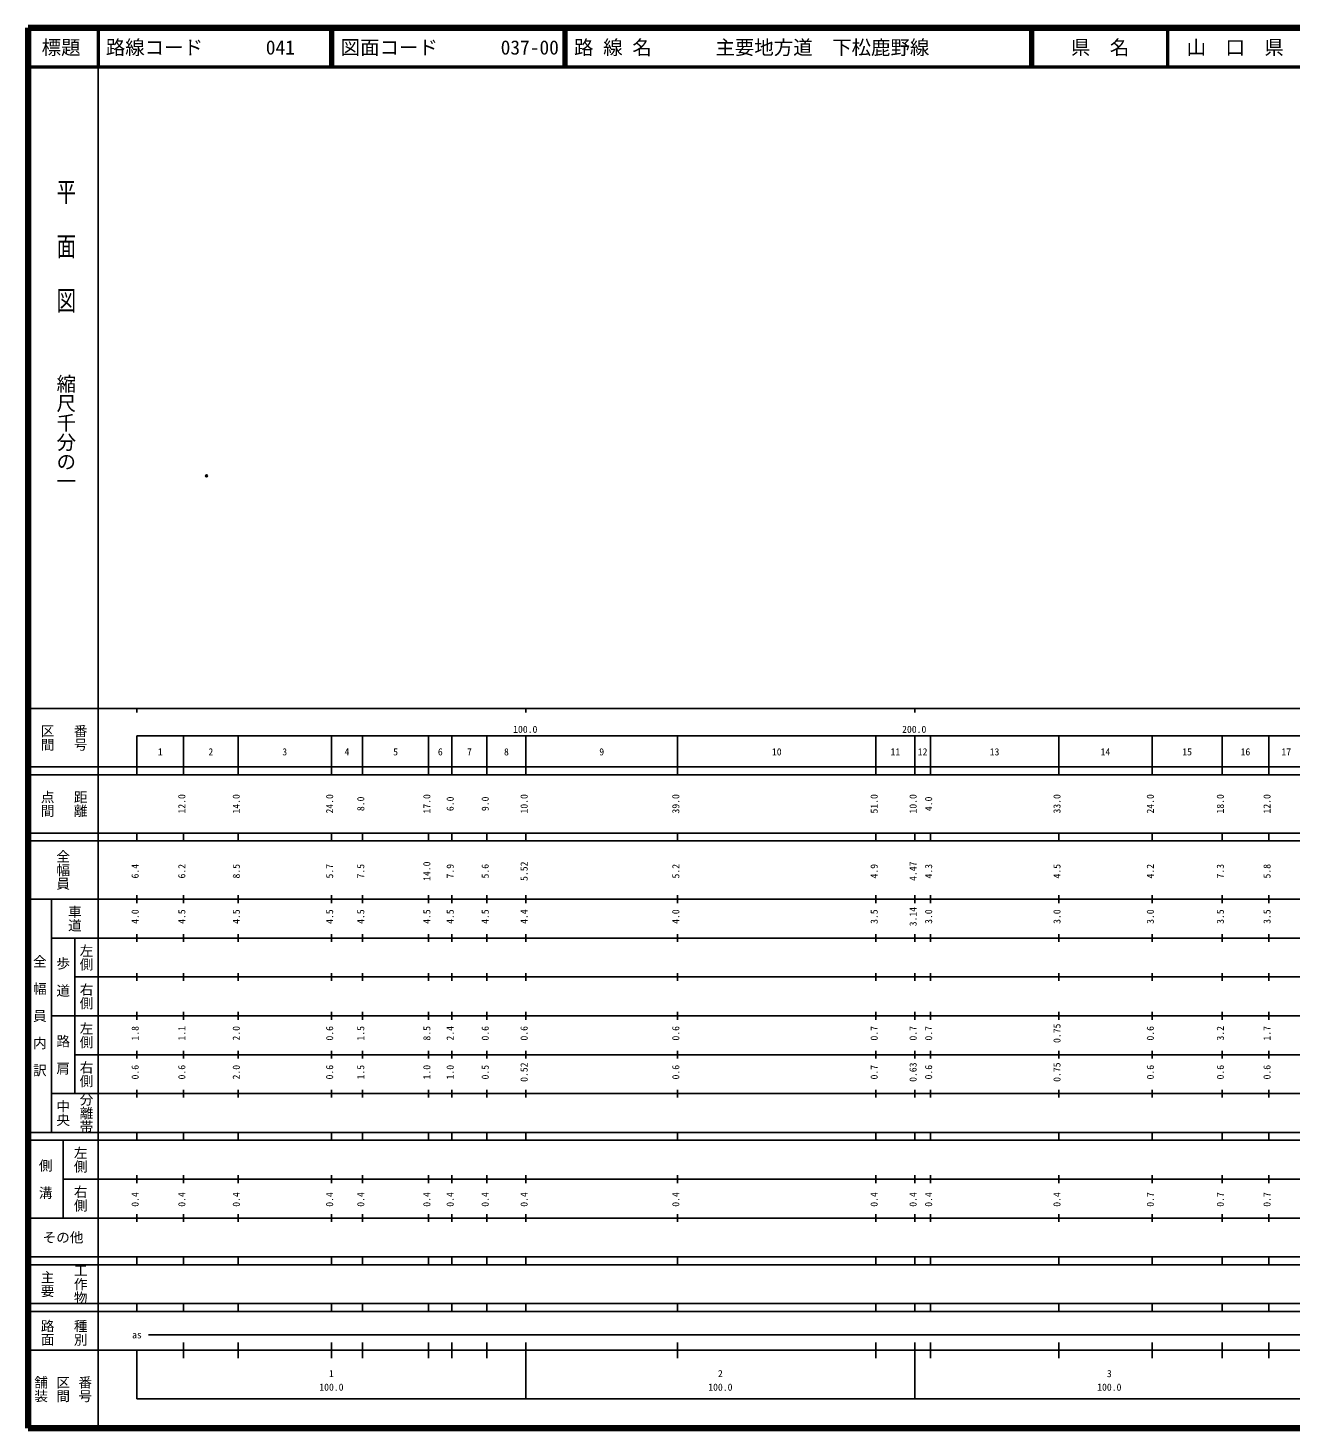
# Model space of a CAD drawing. Units: millimetres on the paper. Extents: x 40 to 680, y 20 to 380.
# Drawn here: x 40 to 364.7, y 20 to 380 of the extents above; entities that cross this region are included whole.
import ezdxf
from ezdxf.enums import TextEntityAlignment as Align

# ---------------------------------------------------------------- set-up
doc = ezdxf.new("R2010")
doc.units = ezdxf.units.MM
doc.header["$PDMODE"] = 32
doc.header["$PDSIZE"] = 0.5
doc.layers.add('M-OTRS', color=6, linetype='Continuous')
doc.layers.add('M-TTL-TXT', color=7, linetype='Continuous')
for name, color, linetype, lineweight in [('M-TTL', 2, 'Continuous', 140), ('M-TTL-BAND', 7, 'Continuous', 25), ('M-TTL-LINE', 7, 'Continuous', 50)]:
    doc.layers.add(name, color=color, linetype=linetype, lineweight=lineweight)
doc.styles.add('@ＭＳ ゴシック', font='')
doc.styles.add('ＭＳ ゴシック', font='')
doc.styles.get('@ＭＳ ゴシック').set_extended_font_data('@MS Gothic')
doc.styles.get('ＭＳ ゴシック').set_extended_font_data('MS Gothic')

msp = doc.modelspace()

# ---------------------------------------------------------------- linework, layer by layer
at = {"layer": 'M-OTRS'}
msp.add_point((85.908, 264.808), dxfattribs=at)
at = {"layer": 'M-TTL'}
for p, q in [((40, 380), (40, 20)), ((680, 380), (40, 380)), ((40, 20), (680, 20))]:
    msp.add_line(p, q, dxfattribs=at)
at = {"layer": 'M-TTL-BAND'}
for p, q in [((58, 370), (58, 20)), ((40, 205), (579, 205)), ((68, 205), (68, 204)), ((168, 205), (168, 204)), ((268, 205), (268, 204)), ((68, 198), (579, 198)), ((68, 198), (68, 188)), ((80, 188), (80, 198)), ((94, 188), (94, 198)), ((118, 188), (118, 198)), ((126, 188), (126, 198)), ((143, 188), (143, 198)), ((149, 188), (149, 198)), ((158, 188), (158, 198)), ((168, 188), (168, 198)), ((207, 188), (207, 198)), ((258, 188), (258, 198)), ((268, 188), (268, 198)), ((272, 188), (272, 198)), ((305, 188), (305, 198)), ((329, 188), (329, 198)), ((347, 188), (347, 198)), ((359, 188), (359, 198)), ((40, 190), (579, 190)), ((40, 188), (579, 188)), ((40, 173), (579, 173)), ((68, 171), (68, 173)), ((80, 171), (80, 173)), ((94, 171), (94, 173)), ((118, 171), (118, 173)), ((126, 171), (126, 173)), ((143, 171), (143, 173)), ((149, 171), (149, 173)), ((158, 171), (158, 173)), ((168, 171), (168, 173)), ((207, 171), (207, 173)), ((258, 171), (258, 173)), ((268, 171), (268, 173)), ((272, 171), (272, 173)), ((305, 171), (305, 173)), ((329, 171), (329, 173)), ((347, 171), (347, 173)), ((359, 171), (359, 173)), ((40, 171), (579, 171)), ((40, 156), (579, 156)), ((46, 96), (46, 156)), ((68, 155), (68, 157)), ((80, 155), (80, 157)), ((94, 155), (94, 157)), ((118, 155), (118, 157)), ((126, 155), (126, 157)), ((143, 155), (143, 157)), ((149, 155), (149, 157)), ((158, 155), (158, 157)), ((168, 155), (168, 157)), ((207, 155), (207, 157)), ((258, 155), (258, 157)), ((268, 155), (268, 157)), ((272, 155), (272, 157)), ((305, 155), (305, 157)), ((329, 155), (329, 157)), ((347, 155), (347, 157)), ((359, 155), (359, 157)), ((46, 146), (579, 146)), ((52, 146), (52, 106)), ((68, 145), (68, 147)), ((80, 145), (80, 147)), ((94, 145), (94, 147)), ((118, 145), (118, 147)), ((126, 145), (126, 147)), ((143, 145), (143, 147)), ((149, 145), (149, 147)), ((158, 145), (158, 147)), ((168, 145), (168, 147)), ((207, 145), (207, 147)), ((258, 145), (258, 147)), ((268, 145), (268, 147)), ((272, 145), (272, 147)), ((305, 145), (305, 147)), ((329, 145), (329, 147)), ((347, 145), (347, 147)), ((359, 145), (359, 147)), ((68, 135), (68, 137)), ((80, 135), (80, 137)), ((94, 135), (94, 137)), ((118, 135), (118, 137)), ((126, 135), (126, 137)), ((143, 135), (143, 137)), ((149, 135), (149, 137)), ((158, 135), (158, 137)), ((168, 135), (168, 137)), ((207, 135), (207, 137)), ((258, 135), (258, 137)), ((268, 135), (268, 137)), ((272, 135), (272, 137)), ((305, 135), (305, 137)), ((329, 135), (329, 137)), ((347, 135), (347, 137)), ((359, 135), (359, 137)), ((52, 136), (579, 136)), ((46, 126), (579, 126)), ((68, 125), (68, 127)), ((80, 125), (80, 127)), ((94, 125), (94, 127)), ((118, 125), (118, 127)), ((126, 125), (126, 127)), ((143, 125), (143, 127)), ((149, 125), (149, 127)), ((158, 125), (158, 127)), ((168, 125), (168, 127)), ((207, 125), (207, 127)), ((258, 125), (258, 127)), ((268, 125), (268, 127)), ((272, 125), (272, 127)), ((305, 125), (305, 127)), ((329, 125), (329, 127)), ((347, 125), (347, 127)), ((359, 125), (359, 127)), ((52, 116), (579, 116)), ((68, 115), (68, 117)), ((80, 115), (80, 117)), ((94, 115), (94, 117)), ((118, 115), (118, 117)), ((126, 115), (126, 117)), ((143, 115), (143, 117)), ((149, 115), (149, 117)), ((158, 115), (158, 117)), ((168, 115), (168, 117)), ((207, 115), (207, 117)), ((258, 115), (258, 117)), ((268, 115), (268, 117)), ((272, 115), (272, 117)), ((305, 115), (305, 117)), ((329, 115), (329, 117)), ((347, 115), (347, 117)), ((359, 115), (359, 117)), ((46, 106), (579, 106)), ((68, 105), (68, 107)), ((80, 105), (80, 107)), ((94, 105), (94, 107)), ((118, 105), (118, 107)), ((126, 105), (126, 107)), ((143, 105), (143, 107)), ((149, 105), (149, 107)), ((158, 105), (158, 107)), ((168, 105), (168, 107)), ((207, 105), (207, 107)), ((258, 105), (258, 107)), ((268, 105), (268, 107)), ((272, 105), (272, 107)), ((305, 105), (305, 107)), ((329, 105), (329, 107)), ((347, 105), (347, 107)), ((359, 105), (359, 107)), ((40, 96), (579, 96)), ((40, 94), (579, 94)), ((49, 94), (49, 74)), ((68, 94), (68, 96)), ((80, 94), (80, 96)), ((94, 94), (94, 96)), ((118, 94), (118, 96)), ((126, 94), (126, 96)), ((143, 94), (143, 96)), ((149, 94), (149, 96)), ((158, 94), (158, 96)), ((168, 94), (168, 96)), ((207, 94), (207, 96)), ((258, 94), (258, 96)), ((268, 94), (268, 96)), ((272, 94), (272, 96)), ((305, 94), (305, 96)), ((329, 94), (329, 96)), ((347, 94), (347, 96)), ((359, 94), (359, 96)), ((49, 84), (579, 84)), ((68, 83), (68, 85)), ((80, 83), (80, 85)), ((94, 83), (94, 85)), ((118, 83), (118, 85)), ((126, 83), (126, 85)), ((143, 83), (143, 85)), ((149, 83), (149, 85)), ((158, 83), (158, 85)), ((168, 83), (168, 85)), ((207, 83), (207, 85)), ((258, 83), (258, 85)), ((268, 83), (268, 85)), ((272, 83), (272, 85)), ((305, 83), (305, 85)), ((329, 83), (329, 85)), ((347, 83), (347, 85)), ((359, 83), (359, 85)), ((40, 74), (579, 74)), ((68, 73), (68, 75)), ((80, 73), (80, 75)), ((94, 73), (94, 75)), ((118, 73), (118, 75)), ((126, 73), (126, 75)), ((143, 73), (143, 75)), ((149, 73), (149, 75)), ((158, 73), (158, 75)), ((168, 73), (168, 75)), ((207, 73), (207, 75)), ((258, 73), (258, 75)), ((268, 73), (268, 75)), ((272, 73), (272, 75)), ((305, 73), (305, 75)), ((329, 73), (329, 75)), ((347, 73), (347, 75)), ((359, 73), (359, 75)), ((40, 64), (579, 64)), ((40, 62), (579, 62)), ((68, 62), (68, 64)), ((80, 62), (80, 64)), ((94, 62), (94, 64)), ((118, 62), (118, 64)), ((126, 62), (126, 64)), ((143, 62), (143, 64)), ((149, 62), (149, 64)), ((158, 62), (158, 64)), ((168, 62), (168, 64)), ((207, 62), (207, 64)), ((258, 62), (258, 64)), ((268, 62), (268, 64)), ((272, 62), (272, 64)), ((305, 62), (305, 64)), ((329, 62), (329, 64)), ((347, 62), (347, 64)), ((359, 62), (359, 64)), ((40, 52), (579, 52)), ((68, 50), (68, 52)), ((80, 50), (80, 52)), ((94, 50), (94, 52)), ((118, 50), (118, 52)), ((126, 50), (126, 52)), ((143, 50), (143, 52)), ((149, 50), (149, 52)), ((158, 50), (158, 52)), ((168, 50), (168, 52)), ((207, 50), (207, 52)), ((258, 50), (258, 52)), ((268, 50), (268, 52)), ((272, 50), (272, 52)), ((305, 50), (305, 52)), ((329, 50), (329, 52)), ((347, 50), (347, 52)), ((359, 50), (359, 52)), ((40, 50), (579, 50)), ((71, 44), (565, 44)), ((40, 40), (579, 40)), ((68, 40), (68, 27.5)), ((80, 38), (80, 42)), ((94, 38), (94, 42)), ((118, 38), (118, 42)), ((126, 38), (126, 42)), ((143, 38), (143, 42)), ((149, 38), (149, 42)), ((158, 38), (158, 42)), ((168, 27.5), (168, 42)), ((207, 38), (207, 42)), ((258, 38), (258, 42)), ((268, 27.5), (268, 42)), ((272, 38), (272, 42)), ((305, 38), (305, 42)), ((329, 38), (329, 42)), ((347, 38), (347, 42)), ((359, 38), (359, 42)), ((68, 27.5), (579, 27.5))]:
    msp.add_line(p, q, dxfattribs=at)
at = {"layer": 'M-TTL-LINE'}
for p, q in [((58, 380), (58, 370)), ((117.75, 380), (117.75, 370)), ((118.25, 380), (118.25, 370)), ((177.75, 380), (177.75, 370)), ((178.25, 380), (178.25, 370)), ((297.75, 380), (297.75, 370)), ((298.25, 380), (298.25, 370)), ((333, 380), (333, 370)), ((40, 370), (680, 370))]:
    msp.add_line(p, q, dxfattribs=at)

# ---------------------------------------------------------------- texts
at = {"layer": 'M-TTL-BAND', "style": '@ＭＳ ゴシック', "width": 1.4}
msp.add_text('平  面  図', height=3.666, rotation=270, dxfattribs=at).set_placement((49.777, 306.475), align=Align.MIDDLE_RIGHT)
at = {"layer": 'M-TTL-BAND', "style": '@ＭＳ ゴシック'}
msp.add_text('縮尺千分の一', height=3.666, rotation=270, dxfattribs=at).set_placement((49.777, 261.03), align=Align.MIDDLE_RIGHT)
for s, p in [('区間', (45, 197.5)), ('番号', (53.5, 197.5)), ('点間', (45, 180.5)), ('距離', (53.5, 180.5)), ('全幅員', (49, 163.5)), ('車道', (52, 151)), ('左側', (55, 141)), ('全\u3000幅\u3000員\u3000内\u3000訳', (43, 126)), ('歩\u3000道', (49, 136)), ('右側', (55, 131)), ('左側', (55, 121)), ('路\u3000肩', (49, 116)), ('右側', (55, 111)), ('分離帯', (55, 101)), ('中央', (49, 101)), ('左側', (53.5, 89)), ('側\u3000溝', (44.5, 84)), ('右側', (53.5, 79)), ('工作物', (53.5, 57)), ('主要', (45, 57)), ('路面', (45, 44.5)), ('種別', (53.5, 44.5)), ('舗装', (43.333, 30)), ('区間', (49, 30)), ('番号', (54.667, 30))]:
    msp.add_text(s, height=2.566, rotation=270, dxfattribs=at).set_placement(p, align=Align.MIDDLE_CENTER)
at = {"layer": 'M-TTL-BAND', "style": 'ＭＳ ゴシック'}
for s, p in [('100.0', (167.844, 198.195)), ('200.0', (267.844, 198.195)), ('1', (74, 192.405)), ('2', (87, 192.405)), ('3', (106, 192.405)), ('4', (122, 192.405)), ('5', (134.5, 192.405)), ('6', (146, 192.405)), ('7', (153.5, 192.405)), ('8', (163, 192.405)), ('9', (187.5, 192.405)), ('10', (232.5, 192.405)), ('11', (263, 192.405)), ('12', (270, 192.405)), ('13', (288.5, 192.405)), ('14', (317, 192.405)), ('15', (338, 192.405)), ('16', (353, 192.405)), ('17', (363.5, 192.405)), ('as', (68, 42.5)), ('1', (118, 32.523)), ('2', (218, 32.523)), ('3', (318, 32.523)), ('100.0', (118, 29.033)), ('100.0', (218, 29.033)), ('100.0', (318, 29.033))]:
    msp.add_text(s, height=1.833, dxfattribs=at).set_placement(p, align=Align.BOTTOM_CENTER)
for s, p in [('12.0', (81, 180.5)), ('14.0', (95, 180.5)), ('24.0', (119, 180.5)), ('8.0', (127, 180.5)), ('17.0', (144, 180.5)), ('6.0', (150, 180.5)), ('9.0', (159, 180.5)), ('10.0', (169, 180.5)), ('39.0', (208, 180.5)), ('51.0', (259, 180.5)), ('10.0', (269, 180.5)), ('4.0', (273, 180.5)), ('33.0', (306, 180.5)), ('24.0', (330, 180.5)), ('18.0', (348, 180.5)), ('12.0', (360, 180.5)), ('6.4', (69, 163.174)), ('6.2', (81, 163.174)), ('8.5', (95, 163.174)), ('5.7', (119, 163.174)), ('7.5', (127, 163.174)), ('14.0', (144, 163.174)), ('7.9', (150, 163.174)), ('5.6', (159, 163.174)), ('5.52', (169, 163.174)), ('5.2', (208, 163.174)), ('4.9', (259, 163.174)), ('4.47', (269, 163.174)), ('4.3', (273, 163.174)), ('4.5', (306, 163.174)), ('4.2', (330, 163.174)), ('7.3', (348, 163.174)), ('5.8', (360, 163.174)), ('4.0', (69, 151.5)), ('4.5', (81, 151.5)), ('4.5', (95, 151.5)), ('4.5', (119, 151.5)), ('4.5', (127, 151.5)), ('4.5', (144, 151.5)), ('4.5', (150, 151.5)), ('4.5', (159, 151.5)), ('4.4', (169, 151.5)), ('4.0', (208, 151.5)), ('3.5', (259, 151.5)), ('3.14', (269, 151.5)), ('3.0', (273, 151.5)), ('3.0', (306, 151.5)), ('3.0', (330, 151.5)), ('3.5', (348, 151.5)), ('3.5', (360, 151.5)), ('1.8', (69, 121.5)), ('1.1', (81, 121.5)), ('2.0', (95, 121.5)), ('0.6', (119, 121.5)), ('1.5', (127, 121.5)), ('8.5', (144, 121.5)), ('2.4', (150, 121.5)), ('0.6', (159, 121.5)), ('0.6', (169, 121.5)), ('0.6', (208, 121.5)), ('0.7', (259, 121.5)), ('0.7', (269, 121.5)), ('0.7', (273, 121.5)), ('0.75', (306, 121.5)), ('0.6', (330, 121.5)), ('3.2', (348, 121.5)), ('1.7', (360, 121.5)), ('0.6', (69, 111.5)), ('0.6', (81, 111.5)), ('2.0', (95, 111.5)), ('0.6', (119, 111.5)), ('1.5', (127, 111.5)), ('1.0', (144, 111.5)), ('1.0', (150, 111.5)), ('0.5', (159, 111.5)), ('0.52', (169, 111.5)), ('0.6', (208, 111.5)), ('0.7', (259, 111.5)), ('0.63', (269, 111.5)), ('0.6', (273, 111.5)), ('0.75', (306, 111.5)), ('0.6', (330, 111.5)), ('0.6', (348, 111.5)), ('0.6', (360, 111.5)), ('0.4', (69, 78.764)), ('0.4', (81, 78.764)), ('0.4', (95, 78.764)), ('0.4', (119, 78.764)), ('0.4', (127, 78.764)), ('0.4', (144, 78.764)), ('0.4', (150, 78.764)), ('0.4', (159, 78.764)), ('0.4', (169, 78.764)), ('0.4', (208, 78.764)), ('0.4', (259, 78.764)), ('0.4', (269, 78.764)), ('0.4', (273, 78.764)), ('0.4', (306, 78.764)), ('0.7', (330, 78.764)), ('0.7', (348, 78.764)), ('0.7', (360, 78.764))]:
    msp.add_text(s, height=1.833, rotation=90, dxfattribs=at).set_placement(p, align=Align.BOTTOM_CENTER)
msp.add_text('その他', height=2.566, dxfattribs=at).set_placement((49, 69), align=Align.MIDDLE_CENTER)
at = {"layer": 'M-TTL-TXT', "style": 'ＭＳ ゴシック'}
for s, p in [('標題', (48.5, 375)), ('県\u3000名', (315.625, 375)), ('山\u3000口\u3000県', (350.375, 375))]:
    msp.add_text(s, height=3.666, dxfattribs=at).set_placement(p, align=Align.MIDDLE_CENTER)
for s, p in [('路線コード', (60, 375)), ('041', (101.142, 375)), ('図面コード', (120.38, 375)), ('037-00', (161.521, 375)), ('路 線 名', (180.38, 375)), ('主要地方道\u3000下松鹿野線', (216.734, 375))]:
    msp.add_text(s, height=3.666, dxfattribs=at).set_placement(p, align=Align.MIDDLE_LEFT)

doc.saveas('drawing.dxf')
